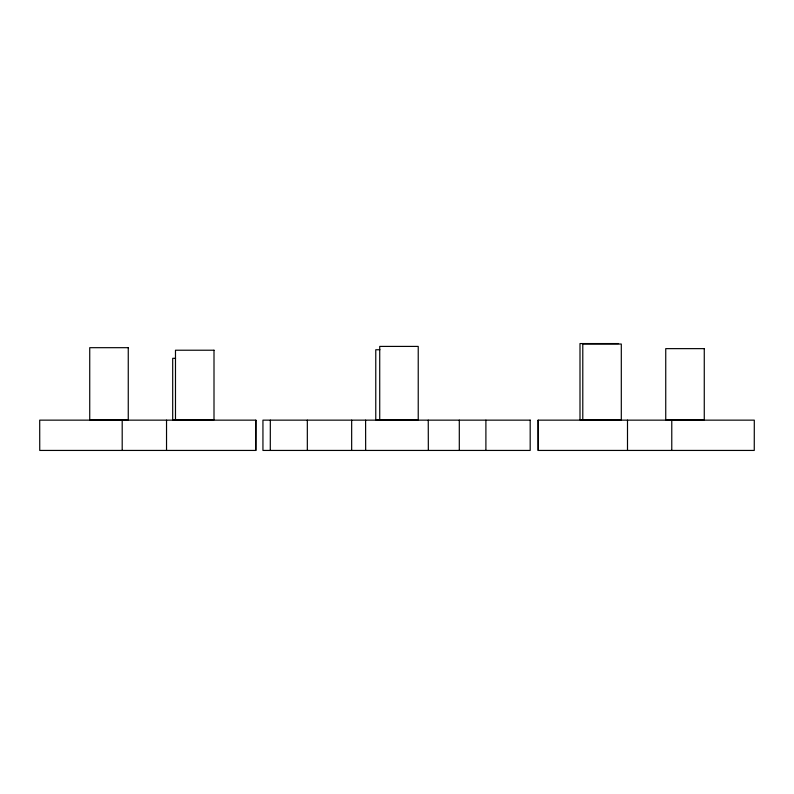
<?xml version="1.0" encoding="UTF-8"?>
<svg xmlns="http://www.w3.org/2000/svg" width="794" height="794" viewBox="0 0 794 794"><rect width="100%" height="100%" fill="white"/><g stroke="black" fill="none" stroke-linecap="round" stroke-linejoin="round"><path stroke-width="1.19" d="M618.516 343.564L579.997 343.564L579.997 419.788L621.305 419.788L621.305 344.04L582.786 344.04L582.786 419.788M379.929 349.747L375.77 349.747L375.77 419.788L418.23 419.788L418.23 346.412L379.721 346.412L379.731 419.788M175.543 358.312L172.695 358.312L172.695 419.788L175.226 419.788M255.847 420.145L39.7 420.145L39.74 450.436L255.847 450.436L255.847 420.145L255.767 450.436M538.153 420.145L754.3 420.145L754.26 450.436L538.153 450.436L538.153 420.145L538.233 450.436M671.774 420.145L671.774 450.436M627.498 420.145L627.498 450.436M485.898 420.145L485.898 450.436M459.299 420.145L459.299 450.436M428.254 420.145L428.333 450.436M365.597 420.145L365.667 450.436M351.663 420.145L351.663 450.436M307.328 420.145L307.328 450.436M270.327 420.145L270.288 450.436M166.532 420.145L166.532 450.436M122.197 420.145L122.197 450.436M128.261 347.683L89.732 347.683L89.732 419.788L128.261 419.788L128.261 347.683M704.268 348.635L665.739 348.635L665.739 419.788L704.268 419.788L704.268 348.635M214.003 350.223L175.484 350.223L175.484 419.788L214.003 419.788L214.003 350.223M530.184 420.145L262.943 420.145L262.943 450.436L530.184 450.436L530.184 420.145"/></g></svg>
